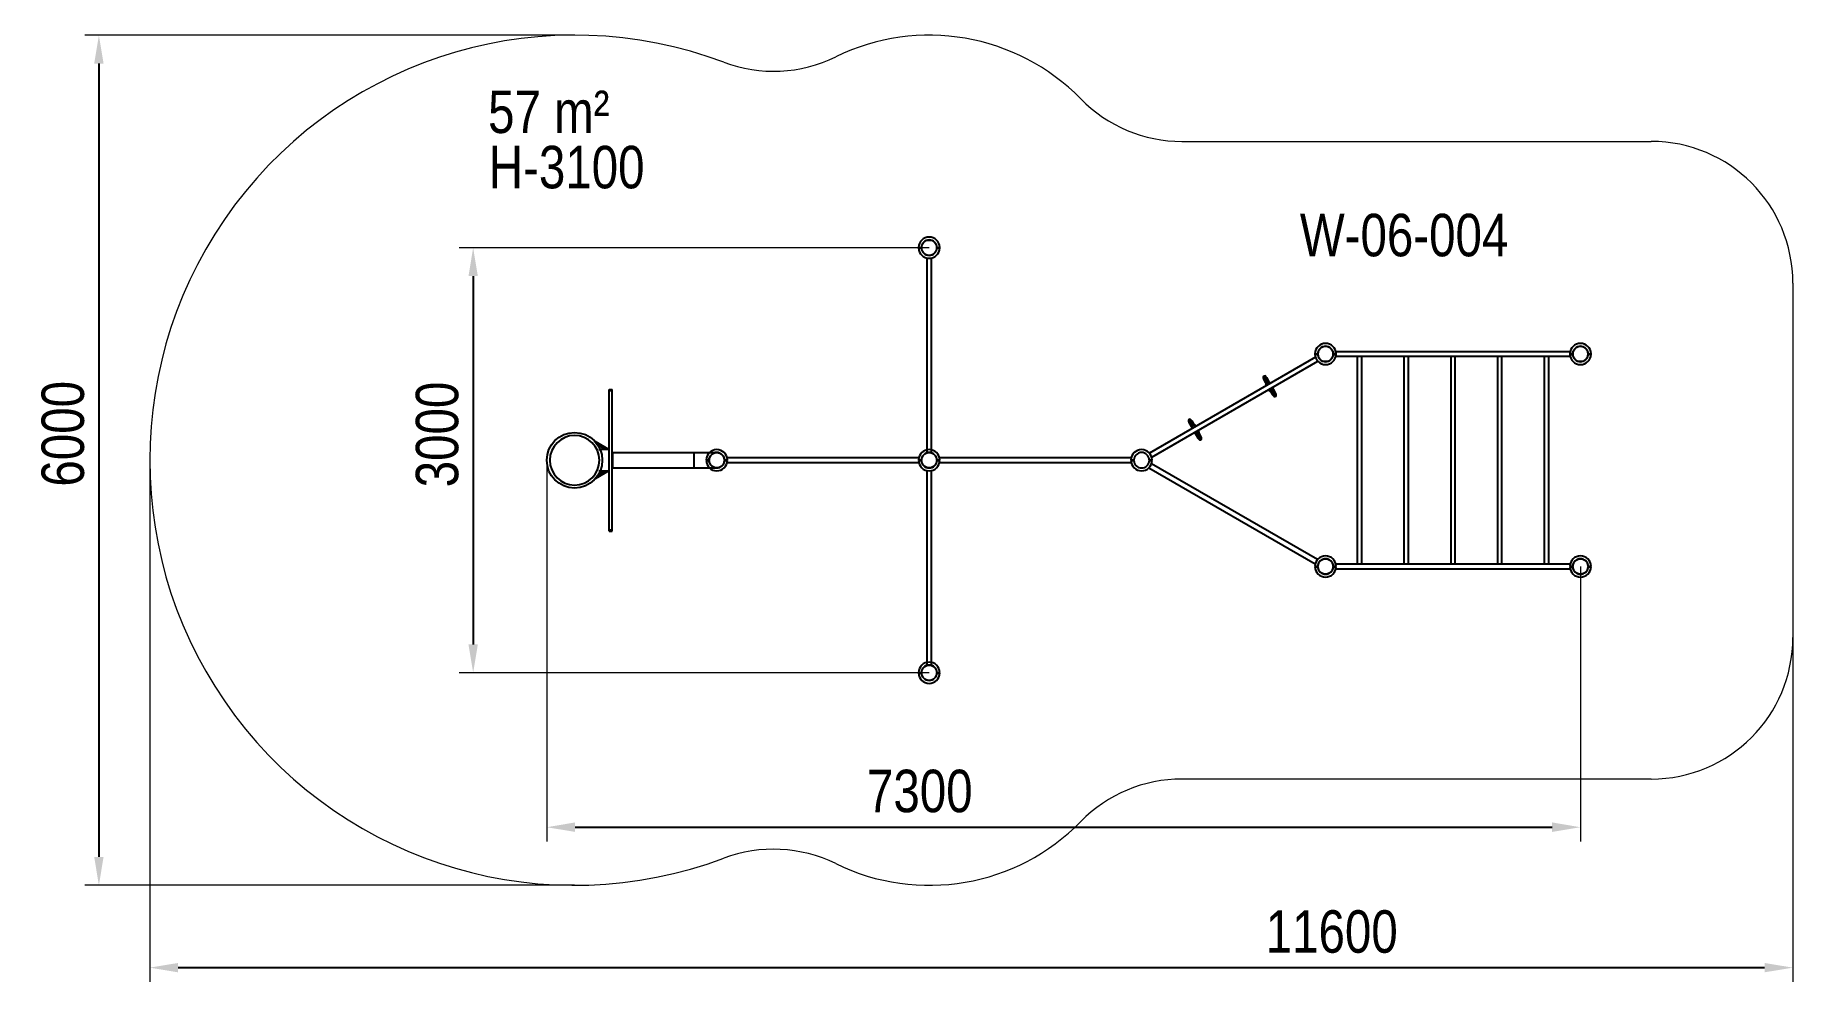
# Model space of a CAD drawing. Header units: millimetres. Extents: x -6750 to 5662, y -3469 to 3212.
import ezdxf

# ---------------------------------------------------------------- set-up
doc = ezdxf.new("R2010")
doc.units = ezdxf.units.MM
for name, color, linetype in [('DIKOM_АРТИКУЛ', 7, 'Continuous'), ('DIKOM_ЗОНА', 80, 'Continuous'), ('DIKOM_ОБЪЕКТ', 7, 'Continuous'), ('DIKOM_РАЗМЕР_ЗОНА', 7, 'Continuous'), ('DIKOM_РАЗМЕР_ОБЪЕКТА', 7, 'Continuous')]:
    doc.layers.add(name, color=color, linetype=linetype)
doc.styles.add('style1', font='arial.ttf', dxfattribs={"width": 0.8})
doc.dimstyles.new('1-50', dxfattribs={"dimtxt": 300, "dimasz": 200, "dimexe": 100, "dimexo": 0, "dimgap": 100, "dimtad": 1, "dimdec": 0, "dimtxsty": 'style1', "dimcen": 0, "dimclrd": 7, "dimclre": 7, "dimadec": 1, "dimazin": 2, "dimtfac": 1, "dimtdec": 0, "dimtmove": 0, "dimatfit": 3, "dimfxl": 0, "dimlwd": 25, "dimlwe": 18, "dimarcsym": 0})

# ---------------------------------------------------------------- blocks, each defined once
blk = doc.blocks.new('*D0')
at = {"layer": 'Defpoints', "color": 0, "transparency": 16777216}
for p in [(-2938, 3212), (-6300, -2788), (-2941, -2788)]:
    blk.add_point(p, dxfattribs=at)
at = {"layer": 'DIKOM_РАЗМЕР_ЗОНА', "color": 7, "lineweight": 18, "transparency": 16777216}
for p, q in [((-2938, 3212), (-6400, 3212)), ((-2941, -2788), (-6400, -2788))]:
    blk.add_line(p, q, dxfattribs=at)
at = {"layer": 'DIKOM_РАЗМЕР_ЗОНА', "color": 7, "lineweight": 25, "transparency": 16777216}
blk.add_line((-6300, 3012), (-6300, -2588), dxfattribs=at)
at = {"layer": 'DIKOM_РАЗМЕР_ЗОНА', "color": 7, "transparency": 16777216}
for points in [[(-6333, 3012), (-6267, 3012), (-6300, 3212)], [(-6333, -2588), (-6267, -2588), (-6300, -2788)]]:
    blk.add_solid(points, dxfattribs=at)
at = {"layer": 'DIKOM_РАЗМЕР_ЗОНА', "color": 0, "transparency": 16777216, "insert": (-6553, 399), "char_height": 300, "attachment_point": 5, "rotation": 90, "style": 'style1'}
blk.add_mtext('6000', dxfattribs=at)
blk = doc.blocks.new('*D1')
at = {"layer": 'Defpoints', "color": 0, "transparency": 16777216}
for p in [(-437, 1712), (-3657, -1288), (-437, -1288)]:
    blk.add_point(p, dxfattribs=at)
at = {"layer": 'DIKOM_РАЗМЕР_ОБЪЕКТА', "color": 7, "lineweight": 18, "transparency": 16777216}
for p, q in [((-437, 1712), (-3757, 1712)), ((-437, -1288), (-3757, -1288))]:
    blk.add_line(p, q, dxfattribs=at)
at = {"layer": 'DIKOM_РАЗМЕР_ОБЪЕКТА', "color": 7, "lineweight": 25, "transparency": 16777216}
blk.add_line((-3657, 1512), (-3657, -1088), dxfattribs=at)
at = {"layer": 'DIKOM_РАЗМЕР_ОБЪЕКТА', "color": 7, "transparency": 16777216}
for points in [[(-3690, 1512), (-3624, 1512), (-3657, 1712)], [(-3690, -1088), (-3624, -1088), (-3657, -1288)]]:
    blk.add_solid(points, dxfattribs=at)
at = {"layer": 'DIKOM_РАЗМЕР_ОБЪЕКТА', "color": 0, "transparency": 16777216, "insert": (-3910, 394), "char_height": 300, "attachment_point": 5, "rotation": 90, "style": 'style1'}
blk.add_mtext('3000', dxfattribs=at)
blk = doc.blocks.new('*D2')
at = {"layer": 'Defpoints', "color": 0, "transparency": 16777216}
for p in [(-3137, 212), (4162, -538), (4162, -2378)]:
    blk.add_point(p, dxfattribs=at)
at = {"layer": 'DIKOM_РАЗМЕР_ОБЪЕКТА', "color": 7, "lineweight": 18, "transparency": 16777216}
for p, q in [((-3137, 212), (-3137, -2478)), ((4162, -538), (4162, -2478))]:
    blk.add_line(p, q, dxfattribs=at)
at = {"layer": 'DIKOM_РАЗМЕР_ОБЪЕКТА', "color": 7, "lineweight": 25, "transparency": 16777216}
blk.add_line((-2937, -2378), (3962, -2378), dxfattribs=at)
at = {"layer": 'DIKOM_РАЗМЕР_ОБЪЕКТА', "color": 7, "transparency": 16777216}
for points in [[(-2937, -2344), (-2937, -2411), (-3137, -2378)], [(3962, -2344), (3962, -2411), (4162, -2378)]]:
    blk.add_solid(points, dxfattribs=at)
at = {"layer": 'DIKOM_РАЗМЕР_ОБЪЕКТА', "color": 0, "transparency": 16777216, "insert": (-503, -2124), "char_height": 300, "attachment_point": 5, "style": 'style1'}
blk.add_mtext('7300', dxfattribs=at)
blk = doc.blocks.new('*D3')
at = {"layer": 'Defpoints', "color": 0, "transparency": 16777216}
for p in [(-5941, 204), (5662, -1038), (5662, -3369)]:
    blk.add_point(p, dxfattribs=at)
at = {"layer": 'DIKOM_РАЗМЕР_ЗОНА', "color": 7, "lineweight": 18, "transparency": 16777216}
for p, q in [((-5941, 204), (-5941, -3469)), ((5662, -1038), (5662, -3469))]:
    blk.add_line(p, q, dxfattribs=at)
at = {"layer": 'DIKOM_РАЗМЕР_ЗОНА', "color": 7, "lineweight": 25, "transparency": 16777216}
blk.add_line((-5741, -3369), (5462, -3369), dxfattribs=at)
at = {"layer": 'DIKOM_РАЗМЕР_ЗОНА', "color": 7, "transparency": 16777216}
for points in [[(-5741, -3336), (-5741, -3402), (-5941, -3369)], [(5462, -3336), (5462, -3402), (5662, -3369)]]:
    blk.add_solid(points, dxfattribs=at)
at = {"layer": 'DIKOM_РАЗМЕР_ЗОНА', "color": 0, "transparency": 16777216, "insert": (2406, -3116), "char_height": 300, "attachment_point": 5, "style": 'style1'}
blk.add_mtext('11600', dxfattribs=at)

msp = doc.modelspace()

# ---------------------------------------------------------------- linework, layer by layer
at = {"color": 7}
for p, q in [((2290.7, 939.7), (1118.8, 262.6)), ((1135, 233.9), (2307.3, 911.2)), ((1926, 784.8), (1922.4, 791)), ((1940.5, 759.7), (1926, 784.8)), ((1930.5, 798.9), (1926.4, 806)), ((1947.3, 769.9), (1930.5, 798.9)), ((1940.5, 754.4), (1939.6, 753.9)), ((1941.6, 750.1), (1940.6, 749.6)), ((1945.8, 740.5), (1940.6, 749.6)), ((1941.4, 802), (1945, 795.8)), ((1941.4, 754.1), (1948.4, 742)), ((1942, 751.8), (1941.9, 751.9)), ((1945, 795.8), (1961.8, 766.8)), ((1949.6, 766), (1947.3, 769.9)), ((1962.3, 750), (1955.3, 762.1)), ((1957.1, 763.6), (1956.2, 763.1)), ((1958.5, 761.1), (1959, 760.2)), ((1958.5, 761.1), (1958.9, 760.3)), ((1959.6, 760.6), (1958.9, 760.2)), ((1964.9, 751.5), (1959.6, 760.6)), ((1961.8, 766.8), (1969.2, 754)), ((1967, 756.7), (1963.6, 754.7)), ((1965.3, 751.7), (1963.6, 754.7)), ((1968.8, 753.7), (1965.3, 751.7)), ((1968.8, 753.7), (1967, 756.7)), ((1940.2, 741.2), (1943.6, 743.2)), ((1941.9, 738.2), (1940.2, 741.2)), ((1941.9, 738.2), (1945.4, 740.2)), ((1945.4, 740.2), (1943.6, 743.2)), ((1958.4, 709.6), (1961.9, 711.6)), ((1960.2, 706.6), (1958.4, 709.6)), ((1960.2, 706.6), (1963.7, 708.6)), ((1963.7, 708.6), (1961.9, 711.6)), ((1967.6, 702.8), (1962.3, 711.9)), ((1969.8, 704), (1964.5, 713.1)), ((1964.9, 713.4), (1971.4, 702.1)), ((1967.6, 702.8), (1967.7, 702.9)), ((1968.4, 703.3), (1969.8, 704)), ((1969.4, 705.2), (1969.4, 705.6)), ((1969.8, 704), (1969.4, 704.8)), ((1969.6, 699.6), (1970.5, 700.1)), ((1990.4, 673.4), (1975.8, 698.5)), ((1986.6, 713.8), (1981.4, 722.9)), ((1985.3, 725.1), (1981.8, 723.1)), ((1983.6, 720.1), (1981.8, 723.1)), ((1987, 722.1), (1983.6, 720.1)), ((1985, 712.9), (1986.6, 713.8)), ((1986, 711.4), (1985.2, 712.9)), ((1987, 722.1), (1985.3, 725.1)), ((1985.3, 712.5), (1986, 711.4)), ((1985.7, 725.4), (1992.6, 713.4)), ((1988.1, 699.3), (1985.8, 703.2)), ((1986.2, 708.8), (1987.1, 709.3)), ((2004.8, 670.3), (1988.1, 699.3)), ((1993.9, 667.2), (1990.4, 673.4)), ((1992.6, 713.4), (2009.4, 684.4)), ((2009, 663.2), (2004.8, 670.3)), ((2009.4, 684.4), (2013, 678.2)), ((1398.7, 500), (1402.9, 492.9)), ((1398.3, 478.8), (1394.7, 485)), ((1415.1, 449.8), (1398.3, 478.8)), ((1402.9, 492.9), (1419.6, 463.9)), ((1413.8, 496), (1417.3, 489.8)), ((1422, 437.8), (1415.1, 449.8)), ((1417.3, 489.8), (1431.9, 464.6)), ((1419.6, 463.9), (1421.9, 460)), ((1421.5, 454.4), (1420.6, 453.9)), ((1420.7, 441.1), (1424.1, 443.1)), ((1422.4, 438), (1420.7, 441.1)), ((1422.7, 450.3), (1421.1, 449.4)), ((1421.1, 449.4), (1426.3, 440.3)), ((1421.7, 451.8), (1422.5, 450.3)), ((1422.4, 450.7), (1421.7, 451.8)), ((1422.4, 438), (1425.9, 440)), ((1425.9, 440), (1424.1, 443.1)), ((1442.8, 449.8), (1436.3, 461.1)), ((1438.1, 463.6), (1437.2, 463.1)), ((1439.3, 459.9), (1437.9, 459.1)), ((1437.9, 459.1), (1438.3, 458.3)), ((1437.9, 459.1), (1443.2, 450.1)), ((1438.3, 458), (1438.3, 457.6)), ((1445.9, 396.4), (1438.5, 409.2)), ((1438.9, 409.5), (1442.4, 411.5)), ((1440.7, 406.4), (1438.9, 409.5)), ((1440.1, 460.4), (1440, 460.3)), ((1440.1, 460.4), (1445.4, 451.3)), ((1440.7, 406.4), (1444.1, 408.4)), ((1444.1, 408.4), (1442.4, 411.5)), ((1442.8, 411.7), (1448.1, 402.6)), ((1447.5, 456.6), (1444, 454.6)), ((1445.8, 451.6), (1444, 454.6)), ((1445.4, 413.2), (1452.4, 401.1)), ((1449.3, 453.6), (1445.8, 451.6)), ((1462.7, 367.4), (1445.9, 396.4)), ((1449.3, 453.6), (1447.5, 456.6)), ((1448.1, 402.6), (1448.8, 403)), ((1449.2, 402.1), (1448.7, 403)), ((1449.2, 402.1), (1448.8, 402.9)), ((1450.6, 399.6), (1451.5, 400.1)), ((1458.1, 397.2), (1460.4, 393.3)), ((1466.3, 409.1), (1459.3, 421.2)), ((1460.4, 393.3), (1477.2, 364.3)), ((1461.9, 422.7), (1467.1, 413.6)), ((1465.8, 425), (1462.3, 423)), ((1464.1, 420), (1462.3, 423)), ((1467.5, 422), (1464.1, 420)), ((1465.7, 411.4), (1465.8, 411.3)), ((1467.5, 422), (1465.8, 425)), ((1466.1, 413), (1467.1, 413.6)), ((1467.2, 408.8), (1468.1, 409.3)), ((1467.2, 403.5), (1481.7, 378.4)), ((1481.7, 378.4), (1485.3, 372.2)), ((1466.3, 361.2), (1462.7, 367.4)), ((1115.4, 158.6), (2289.7, -518.2)), ((2305.1, -489), (1133.4, 186.3))]:
    msp.add_line(p, q, dxfattribs=at)
at = {"color": 7, "flags": 128}
for points in [[(1939.6, 753.9), (1939.7, 753.7), (1939.9, 753.3), (1940.3, 752.5), (1940.9, 751.4), (1941.6, 750.1), (1942.5, 748.4), (1943.6, 746.6), (1944.7, 744.5), (1946, 742.2), (1946.6, 740.9)], [(1947.5, 741.4), (1946.8, 742.7), (1945.6, 745), (1944.4, 747.1), (1943.4, 748.9), (1942.5, 750.6), (1941.8, 751.9), (1941.2, 753), (1940.8, 753.7), (1940.6, 754.2), (1940.5, 754.4), (1940.6, 754.2), (1940.9, 753.7), (1941.3, 753), (1941.9, 751.9)], [(1956.2, 763.1), (1956.3, 762.9), (1956.6, 762.4), (1957, 761.7), (1957.5, 760.6), (1958.3, 759.3), (1959.2, 757.6), (1960.2, 755.8), (1961.3, 753.7), (1962.6, 751.4), (1963.1, 750.4)], [(1964, 750.9), (1963.5, 751.9), (1962.2, 754.2), (1961.1, 756.3), (1960, 758.1), (1959.2, 759.7), (1958.4, 761.1), (1957.8, 762.2), (1957.4, 762.9), (1957.2, 763.4), (1957.1, 763.6), (1957.2, 763.4), (1957.5, 762.9), (1957.9, 762.2), (1958.5, 761.1)], [(1962.6, 712), (1962.6, 712), (1963.9, 709.6), (1965.1, 707.5), (1966.2, 705.6), (1967.2, 703.9), (1968, 702.4), (1968.6, 701.3), (1969.1, 700.4), (1969.4, 699.9), (1969.6, 699.6), (1969.6, 699.6)], [(1969.3, 702.2), (1969.9, 701.2), (1970.2, 700.6), (1970.4, 700.2), (1970.5, 700.1), (1970.3, 700.4), (1970, 700.9), (1969.5, 701.8), (1968.8, 702.9), (1968, 704.3), (1967.1, 706), (1966, 708), (1964.8, 710.1), (1963.5, 712.5), (1963.5, 712.5)], [(1979.1, 721.5), (1979.3, 721.2), (1980.6, 718.8), (1981.8, 716.7), (1982.9, 714.7), (1983.8, 713.1), (1984.6, 711.6), (1985.3, 710.5), (1985.7, 709.6), (1986.1, 709.1), (1986.2, 708.8), (1986.2, 708.8)], [(1986, 711.4), (1986.5, 710.4), (1986.9, 709.8), (1987.1, 709.4), (1987.1, 709.3), (1986.9, 709.6), (1986.6, 710.1), (1986.1, 711), (1985.5, 712.1), (1984.7, 713.5), (1983.7, 715.2), (1982.7, 717.2), (1981.4, 719.3), (1980.1, 721.7), (1979.9, 722)], [(1421.7, 451.8), (1421.2, 452.8), (1420.8, 453.4), (1420.6, 453.8), (1420.6, 453.9), (1420.8, 453.6), (1421.1, 453.1), (1421.6, 452.2), (1422.2, 451.1), (1423, 449.7), (1424, 448), (1425.1, 446), (1426.3, 443.9), (1427.6, 441.5), (1427.8, 441.1)], [(1428.6, 441.6), (1428.4, 442), (1427.1, 444.4), (1425.9, 446.5), (1424.8, 448.4), (1423.9, 450.1), (1423.1, 451.6), (1422.4, 452.7), (1422, 453.6), (1421.6, 454.1), (1421.5, 454.4), (1421.5, 454.4)], [(1438.4, 461), (1437.8, 461.9), (1437.5, 462.6), (1437.3, 463), (1437.2, 463.1), (1437.4, 462.8), (1437.7, 462.3), (1438.2, 461.4), (1438.9, 460.3), (1439.7, 458.8), (1440.6, 457.1), (1441.7, 455.2), (1442.9, 453.1), (1444.2, 450.7), (1444.2, 450.6)], [(1445.1, 451.1), (1445.1, 451.2), (1443.8, 453.5), (1442.6, 455.7), (1441.5, 457.6), (1440.5, 459.3), (1439.7, 460.8), (1439.1, 461.9), (1438.6, 462.8), (1438.3, 463.3), (1438.1, 463.6), (1438.1, 463.6)], [(1443.7, 412.3), (1444.2, 411.3), (1445.5, 409), (1446.6, 406.9), (1447.7, 405.1), (1448.5, 403.5), (1449.3, 402.1), (1449.9, 401), (1450.3, 400.3), (1450.5, 399.8), (1450.6, 399.6), (1450.5, 399.8), (1450.2, 400.3), (1449.8, 401), (1449.2, 402.1)], [(1451.5, 400.1), (1451.4, 400.3), (1451.1, 400.7), (1450.7, 401.5), (1450.2, 402.6), (1449.4, 403.9), (1448.5, 405.6), (1447.5, 407.4), (1446.4, 409.5), (1445.1, 411.8), (1444.6, 412.8)], [(1460.2, 421.8), (1460.9, 420.5), (1462.1, 418.2), (1463.3, 416.1), (1464.3, 414.3), (1465.2, 412.6), (1465.9, 411.3), (1466.5, 410.2), (1466.9, 409.4), (1467.1, 409), (1467.2, 408.8), (1467.1, 409), (1466.8, 409.4), (1466.4, 410.2), (1465.8, 411.3)], [(1468.1, 409.3), (1468, 409.5), (1467.8, 409.9), (1467.4, 410.7), (1466.8, 411.8), (1466.1, 413.1), (1465.2, 414.7), (1464.2, 416.6), (1463, 418.7), (1461.7, 421), (1461.1, 422.3)]]:
    msp.add_lwpolyline(points, dxfattribs=at)
at = {"color": 7}
for centre, radius, start, end in [((1931.9, 796.5), 11, 120.01762, 210.01762), ((1931.9, 796.5), 11, 30.01762, 120.01762), ((1948.4, 758.1), 8, 30.01762, 210.01762), ((1952.9, 759.9), 11.5, 119.39992, 166.37502), ((1953, 761.1), 10.5, 32.96976, 122.69295), ((1978.4, 706.1), 8, 210.01762, 30.01762), ((1982.3, 709.2), 11.5, 253.66037, 300.63531), ((1983.3, 708.6), 10.5, 297.34228, 27.06548), ((2003.5, 672.7), 11, 210.01762, 300.01762), ((2003.5, 672.7), 11, 300.01762, 30.01762), ((1404.2, 490.5), 11, 120.01762, 210.01762), ((1404.2, 490.5), 11, 30.01762, 120.01762), ((1424.4, 454.6), 10.5, 117.34228, 207.06548), ((1425.4, 454), 11.5, 73.66037, 120.63531), ((1429.3, 457.1), 8, 30.01762, 210.01762), ((1454.7, 402.1), 10.5, 212.96976, 302.69295), ((1459.3, 405.1), 8, 210.01762, 30.01762), ((1454.8, 403.3), 11.5, 299.39992, 346.37502), ((1475.8, 366.7), 11, 210.01762, 300.01762), ((1475.8, 366.7), 11, 300.01762, 30.01762)]:
    msp.add_arc(centre, radius, start, end, dxfattribs=at)
for points, knots in [([(1930.5, 798.9), (1930, 798.6), (1929, 797.9), (1927.6, 796.6), (1926.5, 795.2), (1925.6, 793.6), (1925, 791.9), (1924.8, 790.2), (1924.8, 788.5), (1925.1, 786.7), (1925.6, 785.5), (1926, 784.8), (1926, 784.8)], [0, 0, 0, 0, 0.1058563, 0.2147826, 0.3206389, 0.429565, 0.5354226, 0.6443498, 0.75021, 0.8591399, 0.9901833, 1, 1, 1, 1]), ([(1930.5, 798.9), (1931.1, 799.2), (1932.2, 799.8), (1934, 800.3), (1935.8, 800.5), (1937.6, 800.5), (1939.3, 800.2), (1941, 799.6), (1942.5, 798.7), (1943.8, 797.5), (1944.6, 796.5), (1945, 795.9), (1945, 795.8)], [0, 0, 0, 0, 0.1058563, 0.2147826, 0.3206389, 0.429565, 0.5354226, 0.6443498, 0.75021, 0.8591399, 0.9901833, 1, 1, 1, 1]), ([(1943.2, 751.1), (1943.1, 751.1), (1942.6, 751.3), (1942.2, 751.7), (1942, 751.8), (1941.9, 751.8)], [0, 0, 0, 0, 0.04551506, 0.51401205, 1, 1, 1, 1]), ([(1957.5, 760.3), (1957.4, 760.3), (1957.4, 760.3), (1957.4, 760), (1957.4, 759.5), (1957.4, 758.8), (1957.4, 758.5)], [0, 0, 0, 0, 0.2454839, 0.503571, 0.7256942, 1, 1, 1, 1]), ([(1969.3, 702.4), (1969.3, 702.4), (1969.4, 702.4), (1969.3, 703), (1969.3, 703.7), (1969.3, 703.8)], [0, 0, 0, 0, 0.3837839, 0.900265, 1, 1, 1, 1]), ([(1985.2, 710.3), (1985.2, 710.3), (1985.4, 710.1), (1985.5, 709.9), (1985.8, 709.6), (1985.8, 709.4), (1985.8, 709.5), (1985.8, 709.5)], [0, 0, 0, 0, 0.0067999, 0.2385312, 0.5476939, 0.9518264, 1, 1, 1, 1]), ([(2004.8, 670.3), (2004.3, 670), (2003.2, 669.4), (2001.4, 668.9), (1999.6, 668.7), (1997.8, 668.7), (1996.1, 669), (1994.4, 669.6), (1992.9, 670.5), (1991.8, 671.5), (1991, 672.4), (1990.6, 673), (1990.4, 673.4), (1990.4, 673.4)], [0, 0, 0, 0, 0.1058379, 0.2147452, 0.3205832, 0.4294904, 0.5353295, 0.6442378, 0.7500796, 0.8589906, 0.9242394, 0.990185, 1, 1, 1, 1]), ([(2004.8, 670.3), (2005.4, 670.6), (2006.4, 671.3), (2007.7, 672.6), (2008.9, 674), (2009.7, 675.6), (2010.3, 677.3), (2010.6, 679), (2010.6, 680.7), (2010.4, 682.2), (2009.9, 683.4), (2009.6, 684), (2009.4, 684.4), (2009.4, 684.4)], [0, 0, 0, 0, 0.1058379, 0.2147452, 0.3205832, 0.4294904, 0.5353295, 0.6442378, 0.7500796, 0.8589906, 0.9242394, 0.990185, 1, 1, 1, 1]), ([(1402.9, 492.9), (1402.3, 492.6), (1401.3, 491.9), (1400, 490.6), (1398.8, 489.2), (1398, 487.6), (1397.4, 485.9), (1397.1, 484.2), (1397.1, 482.5), (1397.3, 481), (1397.8, 479.8), (1398.1, 479.2), (1398.3, 478.8), (1398.3, 478.8)], [0, 0, 0, 0, 0.1058379, 0.2147452, 0.3205832, 0.4294904, 0.5353295, 0.6442378, 0.7500796, 0.8589906, 0.9242394, 0.990185, 1, 1, 1, 1]), ([(1402.9, 492.9), (1403.4, 493.2), (1404.5, 493.7), (1406.3, 494.3), (1408.1, 494.5), (1409.9, 494.5), (1411.6, 494.2), (1413.3, 493.6), (1414.8, 492.7), (1415.9, 491.7), (1416.7, 490.8), (1417.1, 490.2), (1417.3, 489.8), (1417.3, 489.8)], [0, 0, 0, 0, 0.1058379, 0.2147452, 0.3205832, 0.4294904, 0.5353295, 0.6442378, 0.7500796, 0.8589906, 0.9242394, 0.990185, 1, 1, 1, 1]), ([(1422.5, 452.9), (1422.5, 452.9), (1422.3, 453.1), (1422.2, 453.3), (1421.9, 453.6), (1421.9, 453.8), (1421.9, 453.7), (1421.9, 453.7)], [0, 0, 0, 0, 0.0067999, 0.2385312, 0.5476939, 0.9518264, 1, 1, 1, 1]), ([(1438.4, 460.8), (1438.4, 460.8), (1438.3, 460.8), (1438.4, 460.2), (1438.4, 459.5), (1438.4, 459.4)], [0, 0, 0, 0, 0.3837839, 0.900265, 1, 1, 1, 1]), ([(1450.2, 402.9), (1450.3, 402.9), (1450.3, 402.9), (1450.3, 403.2), (1450.3, 403.7), (1450.3, 404.4), (1450.3, 404.7)], [0, 0, 0, 0, 0.2454839, 0.503571, 0.7256942, 1, 1, 1, 1]), ([(1464.5, 412.1), (1464.6, 412.1), (1465.1, 411.8), (1465.5, 411.5), (1465.7, 411.4), (1465.8, 411.3)], [0, 0, 0, 0, 0.0455151, 0.514012, 1, 1, 1, 1]), ([(1477.2, 364.3), (1477.7, 364.6), (1478.7, 365.3), (1480.1, 366.5), (1481.2, 368), (1482.1, 369.6), (1482.7, 371.3), (1482.9, 373), (1482.9, 374.7), (1482.6, 376.5), (1482.1, 377.7), (1481.7, 378.3), (1481.7, 378.4)], [0, 0, 0, 0, 0.1058563, 0.2147826, 0.3206389, 0.429565, 0.5354226, 0.6443498, 0.75021, 0.8591399, 0.9901833, 1, 1, 1, 1]), ([(1477.2, 364.3), (1476.6, 364), (1475.5, 363.4), (1473.7, 362.9), (1471.9, 362.6), (1470.1, 362.7), (1468.4, 363), (1466.7, 363.6), (1465.2, 364.5), (1463.9, 365.7), (1463.1, 366.7), (1462.7, 367.3), (1462.7, 367.4)], [0, 0, 0, 0, 0.1058563, 0.2147826, 0.3206389, 0.429565, 0.5354226, 0.6443498, 0.75021, 0.8591399, 0.9901833, 1, 1, 1, 1])]:
    msp.add_open_spline(points, degree=3, knots=knots, dxfattribs=at)
at = {"layer": 'DIKOM_ЗОНА', "color": 3, "lineweight": 15}
for p, q in [((1348.4, 2462.3), (4662.2, 2462.3)), ((5662.2, 1462.3), (5662.2, -1037.7)), ((4662.2, -2037.7), (1348.4, -2037.7))]:
    msp.add_line(p, q, dxfattribs=at)
for centre, radius, start, end in [((-2940.9, 212.3), 3000, 69.44212, 290.5582), ((-436.9, 1712.3), 1500, 44.42766, 116.08854), ((-1536.3, 3957.6), 1000, 249.44212, 296.08854), ((1348.4, 3462.3), 1000, 224.42766, 270), ((4662.2, 1462.3), 1000, 0, 90), ((4662.2, -1037.7), 1000, 270, 0), ((1348.4, -3037.7), 1000, 90, 135.57234), ((-436.9, -1287.7), 1500, 243.91199, 315.57234), ((-1536.2, -3532.9), 1000, 63.91199, 110.5582)]:
    msp.add_arc(centre, radius, start, end, dxfattribs=at)
at = {"layer": 'DIKOM_ОБЪЕКТ'}
for p, q in [((-511.9, 1714.3), (-491.3, 1714.3)), ((-511.9, 1710.3), (-491.3, 1710.3)), ((-491.9, 1710.3), (-491.9, 1714.3)), ((-452.9, 1639.1), (-452.9, 267.3)), ((-420.9, 267.3), (-420.9, 1639.1)), ((-382.4, 1714.3), (-361.9, 1714.3)), ((-382.4, 1710.3), (-361.9, 1710.3)), ((2287.2, 964.3), (2307.7, 964.3)), ((2287.2, 960.3), (2307.7, 960.3)), ((2307.2, 960.3), (2307.2, 964.3)), ((2416.6, 964.3), (2437.2, 964.3)), ((2416.6, 960.3), (2437.2, 960.3)), ((4088.9, 978.3), (2435.4, 978.3)), ((2435.4, 946.3), (4088.9, 946.3)), ((2586.2, 946.3), (2586.2, -521.7)), ((2618.2, -521.7), (2618.2, 946.3)), ((2916.2, 946.3), (2916.2, -521.7)), ((2948.2, -521.7), (2948.2, 946.3)), ((3246.2, 946.3), (3246.2, -521.7)), ((3278.2, -521.7), (3278.2, 946.3)), ((3576.2, 946.3), (3576.2, -521.7)), ((3608.2, -521.7), (3608.2, 946.3)), ((3906.2, 946.3), (3906.2, -521.7)), ((3938.2, -521.7), (3938.2, 946.3)), ((4087.2, 964.3), (4107.7, 964.3)), ((4087.2, 964.3), (4107.7, 964.3)), ((4087.2, 960.3), (4107.7, 960.3)), ((4087.2, 960.3), (4107.7, 960.3)), ((4107.2, 960.3), (4107.2, 964.3)), ((4107.2, 960.3), (4107.2, 964.3)), ((4216.6, 964.3), (4237.2, 964.3)), ((4216.6, 964.3), (4237.2, 964.3)), ((4216.6, 960.3), (4237.2, 960.3)), ((4216.6, 960.3), (4237.2, 960.3)), ((-2695.9, 712.3), (-2675.9, 712.3)), ((-2695.9, 703.4), (-2695.9, 712.3)), ((-2695.9, 703.4), (-2675.9, 703.4)), ((-2695.9, -278.7), (-2695.9, 703.4)), ((-2675.9, 703.4), (-2675.9, 712.3)), ((-2675.9, -278.7), (-2675.9, 703.4)), ((-2699.9, 287.3), (-2795.8, 344.1)), ((-2728.1, 290.1), (-2776.1, 318.5)), ((-2695.9, 287.3), (-2770.1, 287.3)), ((-2766.2, 287.2), (-2765.9, 287.3)), ((-2695.9, 137.3), (-2695.9, 287.3)), ((-2675.9, 262.3), (-2670.9, 262.3)), ((-2670.9, 266.3), (-1936.9, 266.3)), ((-2670.9, 162.3), (-2670.9, 262.3)), ((-2098.9, 266.3), (-2098.9, 158.3)), ((-2699.9, 137.3), (-2795.8, 80.6)), ((-2728.1, 134.6), (-2776.1, 106.1)), ((-2770.1, 137.3), (-2695.9, 137.3)), ((-2675.9, 162.3), (-2670.9, 162.3)), ((-2670.9, 158.3), (-1936.9, 158.3)), ((-2011.9, 214.3), (-1991.3, 214.3)), ((-2011.9, 210.3), (-1991.3, 210.3)), ((-1991.9, 210.3), (-1991.9, 214.3)), ((-1882.4, 214.3), (-1861.9, 214.3)), ((-1882.4, 214.3), (-1861.9, 214.3)), ((-1882.4, 210.3), (-1861.9, 210.3)), ((-1882.4, 210.3), (-1861.9, 210.3)), ((-510.2, 228.3), (-1863.6, 228.3)), ((-1863.6, 196.3), (-510.2, 196.3)), ((-511.9, 214.3), (-491.3, 214.3)), ((-511.9, 214.3), (-491.3, 214.3)), ((-511.9, 210.3), (-491.3, 210.3)), ((-511.9, 210.3), (-491.3, 210.3)), ((-491.9, 210.3), (-491.9, 214.3)), ((-491.9, 210.3), (-491.9, 214.3)), ((-452.9, 139.1), (-452.9, -1232.7)), ((-420.9, -1232.7), (-420.9, 139.1)), ((-382.4, 214.3), (-361.9, 214.3)), ((-382.4, 210.3), (-361.9, 210.3)), ((989.8, 228.3), (-363.6, 228.3)), ((-363.6, 196.3), (989.8, 196.3)), ((988.1, 214.3), (1008.7, 214.3)), ((988.1, 214.3), (1008.7, 214.3)), ((988.1, 214.3), (1008.7, 214.3)), ((988.1, 210.3), (1008.7, 210.3)), ((988.1, 210.3), (1008.7, 210.3)), ((988.1, 210.3), (1008.7, 210.3)), ((1008.1, 210.3), (1008.1, 214.3)), ((1008.1, 210.3), (1008.1, 214.3)), ((1008.1, 210.3), (1008.1, 214.3)), ((1117.6, 214.3), (1138.1, 214.3)), ((1117.6, 214.3), (1138.1, 214.3)), ((1117.6, 214.3), (1138.1, 214.3)), ((1117.6, 210.3), (1138.1, 210.3)), ((1117.6, 210.3), (1138.1, 210.3)), ((1117.6, 210.3), (1138.1, 210.3)), ((-2927.1, 16.8), (-2930, 15.1)), ((-2695.9, -278.7), (-2675.9, -278.7)), ((-2695.9, -287.7), (-2695.9, -278.7)), ((-2695.9, -287.7), (-2675.9, -287.7)), ((-2675.9, -287.7), (-2675.9, -278.7)), ((2287.2, -535.7), (2307.7, -535.7)), ((2287.2, -539.7), (2307.7, -539.7)), ((2307.2, -539.7), (2307.2, -535.7)), ((2416.6, -535.7), (2437.2, -535.7)), ((2416.6, -539.7), (2437.2, -539.7)), ((4088.9, -521.7), (2435.4, -521.7)), ((2435.4, -553.7), (4088.9, -553.7)), ((4087.2, -535.7), (4107.7, -535.7)), ((4087.2, -535.7), (4107.7, -535.7)), ((4087.2, -539.7), (4107.7, -539.7)), ((4087.2, -539.7), (4107.7, -539.7)), ((4107.2, -539.7), (4107.2, -535.7)), ((4107.2, -539.7), (4107.2, -535.7)), ((4216.6, -535.7), (4237.2, -535.7)), ((4216.6, -535.7), (4237.2, -535.7)), ((4216.6, -539.7), (4237.2, -539.7)), ((4216.6, -539.7), (4237.2, -539.7)), ((-511.9, -1285.7), (-491.3, -1285.7)), ((-511.9, -1289.7), (-491.3, -1289.7)), ((-491.9, -1289.7), (-491.9, -1285.7)), ((-382.4, -1285.7), (-361.9, -1285.7)), ((-382.4, -1289.7), (-361.9, -1289.7))]:
    msp.add_line(p, q, dxfattribs=at)
for centre, radius in [((-436.9, 1712.3), 54), ((2362.2, 962.3), 54), ((4162.2, 962.3), 54), ((4162.2, 962.3), 54), ((-2940.9, 212.3), 196), ((-1936.9, 212.3), 54), ((-1936.9, 212.3), 54), ((-436.9, 212.3), 54), ((2362.2, -537.7), 54), ((4162.2, -537.7), 54), ((4162.2, -537.7), 54), ((-436.9, -1287.7), 54)]:
    msp.add_circle(centre, radius, dxfattribs=at)
at = {"layer": 'DIKOM_ОБЪЕКТ', "extrusion": (7.88946e-30, 1.73472e-18, -1)}
msp.add_circle((2940.9, 212.3), 175, dxfattribs=at)
at = {"layer": 'DIKOM_ОБЪЕКТ'}
for centre, radius, start, end in [((-436.9, 1712.3), 75, 1.52807, 178.47193), ((-436.9, 1712.3), 54.5, 2.10307, 177.89693), ((-436.9, 1712.3), 75, 181.52807, 358.47193), ((-436.9, 1712.3), 54.5, 182.10307, 357.89693), ((2362.2, 962.3), 75, 1.52807, 178.47193), ((2362.2, 962.3), 54.5, 2.10307, 177.89693), ((4162.2, 962.3), 75, 1.52807, 178.47193), ((4162.2, 962.3), 75, 1.52807, 178.47193), ((4162.2, 962.3), 54.5, 2.10307, 177.89693), ((4162.2, 962.3), 54.5, 2.10307, 177.89693), ((2362.2, 962.3), 75, 181.52807, 358.47193), ((2362.2, 962.3), 54.5, 182.10307, 357.89693), ((4162.2, 962.3), 75, 181.52807, 358.47193), ((4162.2, 962.3), 75, 181.52807, 358.47193), ((4162.2, 962.3), 54.5, 182.10307, 357.89693), ((4162.2, 962.3), 54.5, 182.10307, 357.89693), ((-1936.9, 212.3), 75, 1.52807, 178.47193), ((-1936.9, 212.3), 54.5, 2.10307, 177.89693), ((-436.9, 212.3), 75, 1.52807, 178.47193), ((-436.9, 212.3), 54.5, 2.10307, 177.89693), ((1063.1, 212.3), 75, 1.52807, 178.47193), ((1063.1, 212.3), 54.5, 2.10307, 177.89693), ((-1936.9, 212.3), 75, 181.52807, 358.47193), ((-1936.9, 212.3), 54.5, 182.10307, 357.89693), ((-436.9, 212.3), 75, 181.52807, 358.47193), ((-436.9, 1712.3), 1500, 267.89868, 267.93724), ((-436.9, -1287.7), 1500, 92.06276, 92.10132), ((-436.9, 212.3), 54.5, 182.10307, 357.89693), ((1063.1, 212.3), 75, 181.52807, 358.47193), ((1063.1, 212.3), 54.5, 182.10307, 357.89693), ((2362.2, -537.7), 75, 1.52807, 178.47193), ((2362.2, -537.7), 54.5, 2.10307, 177.89693), ((4162.2, -537.7), 75, 1.52807, 178.47193), ((4162.2, -537.7), 75, 1.52807, 178.47193), ((4162.2, -537.7), 54.5, 2.10307, 177.89693), ((4162.2, -537.7), 54.5, 2.10307, 177.89693), ((2362.2, -537.7), 75, 181.52807, 358.47193), ((2362.2, -537.7), 54.5, 182.10307, 357.89693), ((4162.2, -537.7), 75, 181.52807, 358.47193), ((4162.2, -537.7), 75, 181.52807, 358.47193), ((4162.2, -537.7), 54.5, 182.10307, 357.89693), ((4162.2, -537.7), 54.5, 182.10307, 357.89693), ((-436.9, -1287.7), 75, 1.52807, 178.47193), ((-436.9, -1287.7), 54.5, 2.10307, 177.89693), ((-436.9, -1287.7), 75, 181.52807, 358.47193), ((-436.9, -1287.7), 54.5, 182.10307, 357.89693)]:
    msp.add_arc(centre, radius, start, end, dxfattribs=at)

# ---------------------------------------------------------------- texts
at = {"layer": 'DIKOM_АРТИКУЛ', "color": 7, "linetype": 'Continuous', "lineweight": 15, "insert": (2181.1, 1951.6), "char_height": 300, "width": 2314.7, "attachment_point": 1, "style": 'style1'}
msp.add_mtext('W-06-004', dxfattribs=at)
at = {"layer": 'DIKOM_РАЗМЕР_ОБЪЕКТА', "char_height": 300, "width": 2314.7, "attachment_point": 1, "style": 'style1'}
for s, insert in [('57 m²', (-3551.5, 2821.6)), ('{\\C0;H-3100}', (-3546.4, 2431.3))]:
    msp.add_mtext(s, dxfattribs=dict(at, insert=insert))

# ---------------------------------------------------------------- dimensions: what is measured, and where the dimension line sits
at = {"layer": 'DIKOM_РАЗМЕР_ЗОНА'}
dim = msp.add_linear_dim(base=(-6300, -2787.7), p1=(-2937.5, 3212.3), p2=(-2940.9, -2787.7), angle=90, dimstyle='1-50', dxfattribs=at)
dim.commit()
dim.dimension.update_dxf_attribs({"geometry": '*D0', "text_midpoint": (-6300, 399.2), "dimtype": 160})
dim = msp.add_linear_dim(base=(5662.2, -3369.1), p1=(-5940.9, 204.2), p2=(5662.2, -1037.7), text='11600', dimstyle='1-50', dxfattribs=at)
dim.commit()
dim.dimension.update_dxf_attribs({"geometry": '*D3', "text_midpoint": (2406, -3369.1), "dimtype": 160})
at = {"layer": 'DIKOM_РАЗМЕР_ОБЪЕКТА'}
dim = msp.add_linear_dim(base=(-3657, -1287.7), p1=(-436.9, 1712.3), p2=(-436.9, -1287.7), angle=90, dimstyle='1-50', dxfattribs=at)
dim.commit()
dim.dimension.update_dxf_attribs({"geometry": '*D1', "text_midpoint": (-3657, 394.3), "dimtype": 160})
dim = msp.add_linear_dim(base=(4162.2, -2377.5), p1=(-3136.9, 212.3), p2=(4162.2, -537.7), text='7300', dimstyle='1-50', dxfattribs=at)
dim.commit()
dim.dimension.update_dxf_attribs({"geometry": '*D2', "text_midpoint": (-503.1, -2377.5), "dimtype": 160})

doc.saveas('drawing.dxf')
